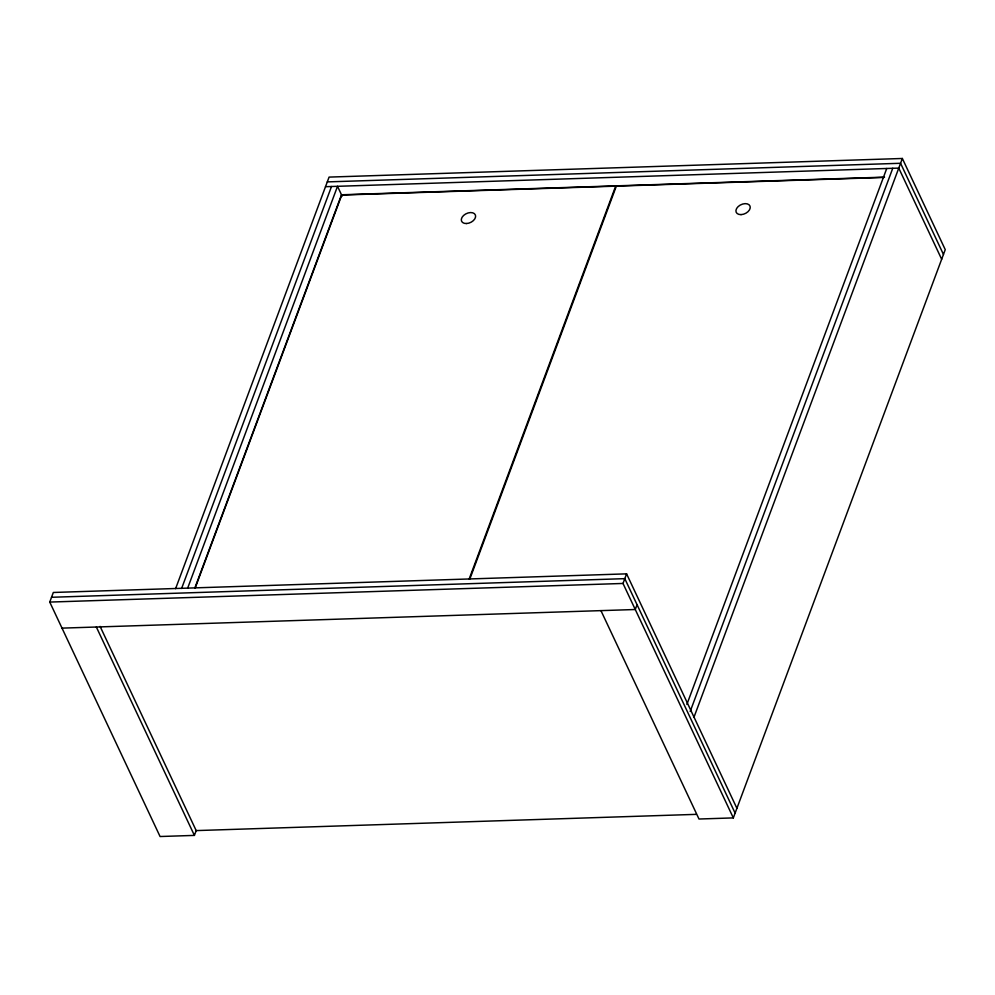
<?xml version="1.0" encoding="UTF-8"?>
<svg xmlns="http://www.w3.org/2000/svg" width="995" height="995" viewBox="0 0 995 995"><rect width="100%" height="100%" fill="white"/><g stroke="black" fill="none" stroke-linecap="round" stroke-linejoin="round"><path stroke-width="1.49" d="M100.097 626.402L196.189 830.601L194.398 835.402L160.071 836.521L49.75 602.074L53.332 592.473L626.589 573.854L736.909 808.301M175.605 588.654L329.084 177.098L902.353 158.479L945.25 249.645L733.327 817.902L699 819.022L600.943 610.619M181.612 588.455L331.509 186.513M187.62 588.256L337.516 186.314L342.143 196.139M194.858 587.995L341.496 194.784L884.53 177.147M195.244 587.858L341.745 195.045L615.669 186.152L469.18 578.966M469.864 578.941L616.353 186.127L884.095 177.433M733.327 817.902L623.007 583.456L626.589 573.854M637.061 604.699L635.27 609.512L62.013 628.131M686.886 704.41L886.744 168.478M690.182 711.487L892.751 168.279M694.012 717.121L902.353 158.479M327.293 181.898L900.562 163.279L943.459 254.459M325.502 186.699L898.759 168.093L941.668 259.26M51.541 597.274L624.798 578.655L735.118 813.102M49.75 602.074L623.007 583.456M196.04 830.601L696.289 814.358M96.341 627.012L194.398 835.402M466.419 223.539A7.574 4.913 -25.2 0 0 475.436 215.107A7.574 4.913 -25.2 0 0 463.546 215.492A7.574 4.913 -25.2 0 0 466.419 223.539M741.039 214.621A7.574 4.913 -25.2 0 0 750.056 206.189A7.574 4.913 -25.2 0 0 738.166 206.574A7.574 4.913 -25.2 0 0 741.039 214.621"/></g></svg>
